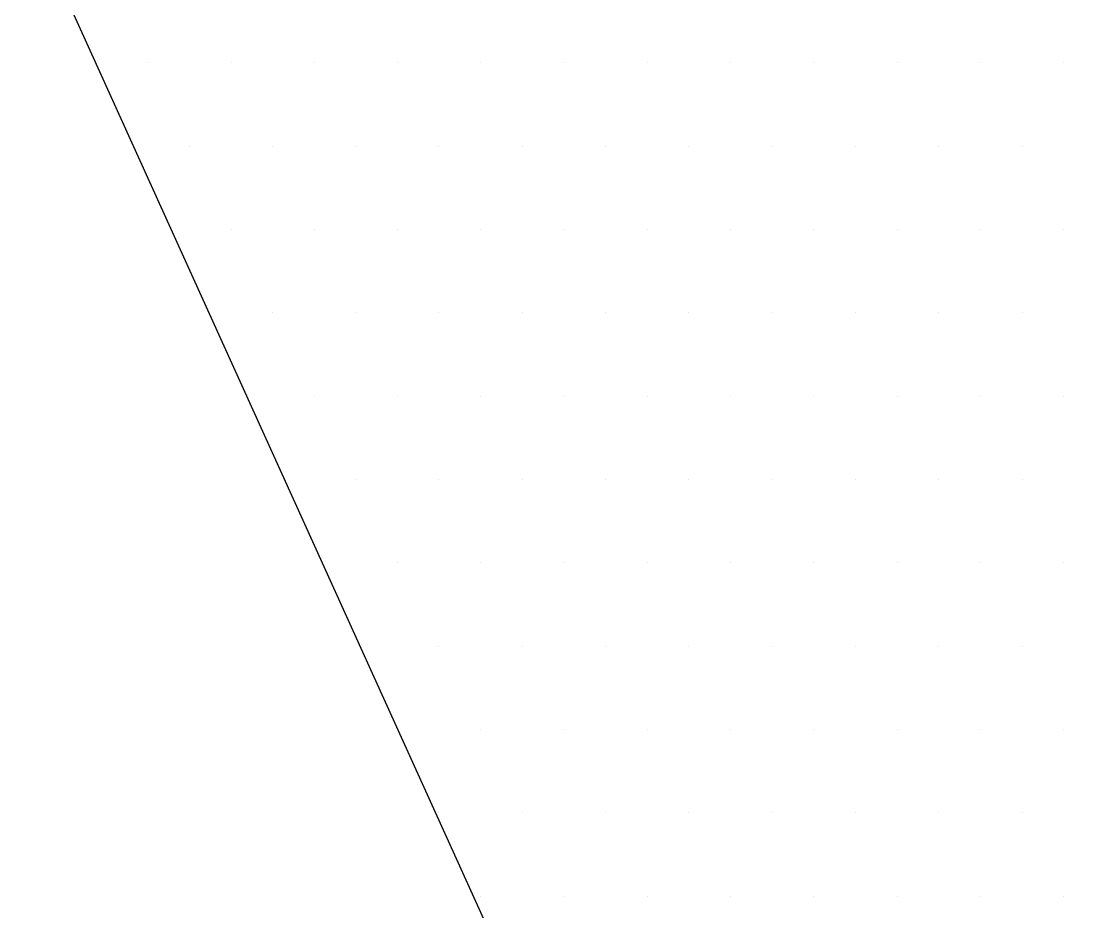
# Model space of a CAD drawing. Header units: metres. Extents: x 9606 to 9900, y 4805 to 4952.
# Drawn here: x 9833.6681 to 9833.8086, y 4845.3464 to 4845.464 of the extents above; entities that cross this region are included whole.
import ezdxf

# ---------------------------------------------------------------- set-up
doc = ezdxf.new("R2010")
doc.units = ezdxf.units.M
doc.header["$LTSCALE"] = 2
doc.linetypes.add('CACHEX2', pattern=[0.75, 0.5, -0.25])
for name, color, linetype in [('CARTOUCHE', 7, 'Continuous'), ('LOGO', 4, 'Continuous'), ('rosace', 7, 'Continuous')]:
    doc.layers.add(name, color=color, linetype=linetype)

# ---------------------------------------------------------------- blocks, each defined once
blk = doc.blocks.new('A$C715108E3')
at = {"layer": 'LOGO', "color": 131}
for p, q in [((3.1782, -17.5507), (3.1782, -17.5507)), ((3.2359, -17.5507), (3.2359, -17.5507)), ((3.3277, -17.5507), (3.3277, -17.5507)), ((3.4192, -17.5507), (3.4192, -17.5507)), ((3.511, -17.5507), (3.511, -17.5507)), ((3.6028, -17.5507), (3.6028, -17.5507)), ((3.6943, -17.5507), (3.6943, -17.5507)), ((3.7861, -17.5507), (3.7861, -17.5507)), ((3.878, -17.5507), (3.878, -17.5507)), ((3.9694, -17.5507), (3.9694, -17.5507)), ((4.0612, -17.5507), (4.0612, -17.5507)), ((4.1531, -17.5507), (4.1531, -17.5507)), ((4.2445, -17.5507), (4.2445, -17.5507)), ((3.2201, -17.6431), (3.2201, -17.6431)), ((3.2814, -17.6431), (3.2814, -17.6431)), ((3.3734, -17.6431), (3.3734, -17.6431)), ((3.4653, -17.6431), (3.4653, -17.6431)), ((3.5564, -17.6431), (3.5564, -17.6431)), ((3.6486, -17.6431), (3.6486, -17.6431)), ((3.7404, -17.6431), (3.7404, -17.6431)), ((3.8317, -17.6431), (3.8317, -17.6431)), ((3.9237, -17.6431), (3.9237, -17.6431)), ((4.0155, -17.6431), (4.0155, -17.6431)), ((4.107, -17.6431), (4.107, -17.6431)), ((4.1988, -17.6431), (4.1988, -17.6431)), ((3.2614, -17.7343), (3.2614, -17.7343)), ((3.3277, -17.7343), (3.3277, -17.7343)), ((3.4192, -17.7343), (3.4192, -17.7343)), ((3.511, -17.7343), (3.511, -17.7343)), ((3.6028, -17.7343), (3.6028, -17.7343)), ((3.6943, -17.7343), (3.6943, -17.7343)), ((3.7861, -17.7343), (3.7861, -17.7343)), ((3.878, -17.7343), (3.878, -17.7343)), ((3.9694, -17.7343), (3.9694, -17.7343)), ((4.0612, -17.7343), (4.0612, -17.7343)), ((4.1531, -17.7343), (4.1531, -17.7343)), ((4.2445, -17.7343), (4.2445, -17.7343)), ((3.3032, -17.8258), (3.3032, -17.8258)), ((3.3734, -17.8258), (3.3734, -17.8258)), ((3.4653, -17.8258), (3.4653, -17.8258)), ((3.5564, -17.8258), (3.5564, -17.8258)), ((3.6486, -17.8258), (3.6486, -17.8258)), ((3.7404, -17.8258), (3.7404, -17.8258)), ((3.8317, -17.8258), (3.8317, -17.8258)), ((3.9237, -17.8258), (3.9237, -17.8258)), ((4.0155, -17.8258), (4.0155, -17.8258)), ((4.107, -17.8258), (4.107, -17.8258)), ((4.1988, -17.8258), (4.1988, -17.8258)), ((3.3444, -17.9182), (3.3444, -17.9182)), ((3.4192, -17.9182), (3.4192, -17.9182)), ((3.511, -17.9182), (3.511, -17.9182)), ((3.6028, -17.9182), (3.6028, -17.9182)), ((3.6943, -17.9182), (3.6943, -17.9182)), ((3.7861, -17.9182), (3.7861, -17.9182)), ((3.878, -17.9182), (3.878, -17.9182)), ((3.9694, -17.9182), (3.9694, -17.9182)), ((4.0612, -17.9182), (4.0612, -17.9182)), ((4.1531, -17.9182), (4.1531, -17.9182)), ((4.2445, -17.9182), (4.2445, -17.9182)), ((3.3866, -18.0097), (3.3866, -18.0097)), ((3.4653, -18.0097), (3.4653, -18.0097)), ((3.5564, -18.0097), (3.5564, -18.0097)), ((3.6486, -18.0097), (3.6486, -18.0097)), ((3.7404, -18.0097), (3.7404, -18.0097)), ((3.8317, -18.0097), (3.8317, -18.0097)), ((3.9237, -18.0097), (3.9237, -18.0097)), ((4.0155, -18.0097), (4.0155, -18.0097)), ((4.107, -18.0097), (4.107, -18.0097)), ((4.1988, -18.0097), (4.1988, -18.0097)), ((3.4278, -18.1009), (3.4278, -18.1009)), ((3.511, -18.1009), (3.511, -18.1009)), ((3.6028, -18.1009), (3.6028, -18.1009)), ((3.6943, -18.1009), (3.6943, -18.1009)), ((3.7861, -18.1009), (3.7861, -18.1009)), ((3.878, -18.1009), (3.878, -18.1009)), ((3.9694, -18.1009), (3.9694, -18.1009)), ((4.0612, -18.1009), (4.0612, -18.1009)), ((4.1531, -18.1009), (4.1531, -18.1009)), ((4.2445, -18.1009), (4.2445, -18.1009)), ((3.469, -18.1933), (3.469, -18.1933)), ((3.5564, -18.1933), (3.5564, -18.1933)), ((3.6486, -18.1933), (3.6486, -18.1933)), ((3.7404, -18.1933), (3.7404, -18.1933)), ((3.8317, -18.1933), (3.8317, -18.1933)), ((3.9237, -18.1933), (3.9237, -18.1933)), ((4.0155, -18.1933), (4.0155, -18.1933)), ((4.107, -18.1933), (4.107, -18.1933)), ((4.1988, -18.1933), (4.1988, -18.1933)), ((3.511, -18.2848), (3.511, -18.2848)), ((3.511, -18.2848), (3.511, -18.2848)), ((3.6028, -18.2848), (3.6028, -18.2848)), ((3.6943, -18.2848), (3.6943, -18.2848)), ((3.7861, -18.2848), (3.7861, -18.2848)), ((3.878, -18.2848), (3.878, -18.2848)), ((3.9694, -18.2848), (3.9694, -18.2848)), ((4.0612, -18.2848), (4.0612, -18.2848)), ((4.1531, -18.2848), (4.1531, -18.2848)), ((4.2445, -18.2848), (4.2445, -18.2848)), ((3.5522, -18.3761), (3.5522, -18.3761)), ((3.5564, -18.3761), (3.5564, -18.3761)), ((3.6486, -18.3761), (3.6486, -18.3761)), ((3.7404, -18.3761), (3.7404, -18.3761)), ((3.8317, -18.3761), (3.8317, -18.3761)), ((3.9237, -18.3761), (3.9237, -18.3761)), ((4.0155, -18.3761), (4.0155, -18.3761)), ((4.107, -18.3761), (4.107, -18.3761)), ((4.1988, -18.3761), (4.1988, -18.3761)), ((3.5942, -18.4684), (3.5942, -18.4684)), ((3.6028, -18.4684), (3.6028, -18.4684)), ((3.6943, -18.4684), (3.6943, -18.4684)), ((3.7861, -18.4684), (3.7861, -18.4684)), ((3.878, -18.4684), (3.878, -18.4684)), ((3.9694, -18.4684), (3.9694, -18.4684)), ((4.0612, -18.4684), (4.0612, -18.4684)), ((4.1531, -18.4684), (4.1531, -18.4684)), ((4.2445, -18.4684), (4.2445, -18.4684))]:
    blk.add_line(p, q, dxfattribs=at)
blk.add_lwpolyline([(-1.6922, -18.648), (0.2166, -18.8242), (-0.4061, -17.3082), (1.2857, -17.5115), (0.9202, -16.4826), (-0.461, -13.5406), (1.4536, -13.7453), (4.032, -19.4344), (5.206, -17.903), (3.3935, -13.9486), (6.3293, -14.2803), (6.4311, -12.6478), (3.5725, -12.29), (6.1505, -8.6671), (5.6155, -6.8715), (1.6586, -12.1279), (-1.9407, -12.0256)], dxfattribs=at)
blk = doc.blocks.new('A$C581E6685')
at = {"layer": 'rosace', "color": 32, "linetype": 'CACHEX2', "ltscale": 1.5}
blk.add_ellipse((-38.0538, 23.8138), major_axis=(-19.0311, -3.534), ratio=0.590567, dxfattribs=at)
at = {"layer": 'rosace', "color": 32}
blk.add_ellipse((-37.6144, 23.8499), major_axis=(-13.5768, -4.2839), ratio=0.791971, dxfattribs=at)
at = {"layer": 'CARTOUCHE'}
blk.add_blockref('A$C715108E3', (-31.6739, 36.3189), dxfattribs=at)

msp = doc.modelspace()

# ---------------------------------------------------------------- linework, layer by layer
at = {"layer": 'CARTOUCHE'}
msp.add_rational_spline([(9829.64323, 4848.05468), (9829.64323, 4845.87645), (9829.64323, 4843.69822), (9829.64323, 4842.93022), (9830.41123, 4842.93022), (9839.51909, 4842.93022), (9848.62694, 4842.93022), (9849.39494, 4842.93022), (9849.39494, 4843.69822), (9849.39494, 4845.87645), (9849.39494, 4848.05468), (9849.39494, 4848.82268), (9848.62694, 4848.82268), (9839.51909, 4848.82268), (9830.41123, 4848.82268), (9829.64323, 4848.82268), (9829.64323, 4848.05468)], [1, 1, 1, 0.707106781187, 1, 1, 1, 0.707106781187, 1, 1, 1, 0.707106781187, 1, 1, 1, 0.707106781187, 1], degree=2, knots=[0, 0, 0, 1, 1, 2.570796, 2.570796, 3.570796, 3.570796, 5.141593, 5.141593, 6.141593, 6.141593, 7.712389, 7.712389, 8.712389, 8.712389, 10.283185, 10.283185, 10.283185], dxfattribs=at)

# ---------------------------------------------------------------- block references
at = {"layer": 'CARTOUCHE', "xscale": 0.12, "yscale": 0.12, "zscale": 0.12}
msp.add_blockref('A$C581E6685', (9837.09738, 4843.20633), dxfattribs=at)

doc.saveas('drawing.dxf')
